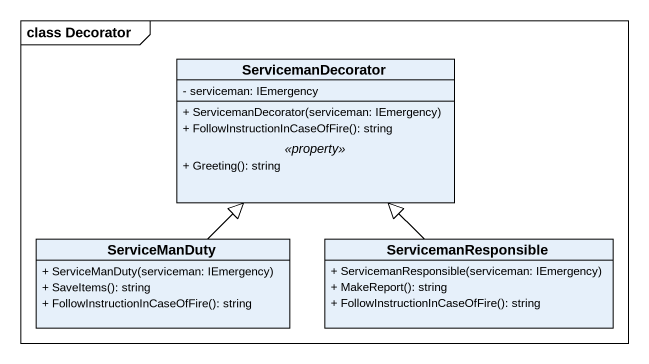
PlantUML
@startuml
mainframe class Decorator
hide circle
hide empty members
skinparam classAttributeIconSize 0
class ServicemanDecorator {
  - serviceman: IEmergency
  --
  + ServicemanDecorator(serviceman: IEmergency)
  + FollowInstructionInCaseOfFire(): string
  .. <<property>> ..
  + Greeting(): string
}
class ServiceManDuty {
  + ServiceManDuty(serviceman: IEmergency)
  + SaveItems(): string
  + FollowInstructionInCaseOfFire(): string
}
class ServicemanResponsible {
  + ServicemanResponsible(serviceman: IEmergency)
  + MakeReport(): string
  + FollowInstructionInCaseOfFire(): string
}
ServiceManDuty -up-|> ServicemanDecorator
ServicemanResponsible -up-|> ServicemanDecorator
@enduml
